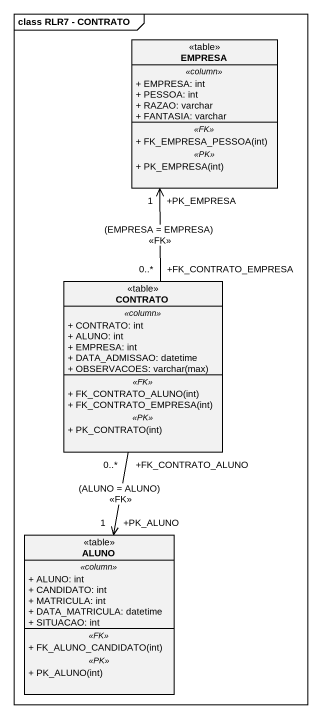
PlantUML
@startuml
mainframe class RLR7 - CONTRATO
hide circle
hide empty members
skinparam classAttributeIconSize 0
class EMPRESA <<table>> {
  .. <<column>> ..
  + EMPRESA: int
  + PESSOA: int
  + RAZAO: varchar
  + FANTASIA: varchar
  .. <<FK>> ..
  + FK_EMPRESA_PESSOA(int)
  .. <<PK>> ..
  + PK_EMPRESA(int)
}
class CONTRATO <<table>> {
  .. <<column>> ..
  + CONTRATO: int
  + ALUNO: int
  + EMPRESA: int
  + DATA_ADMISSAO: datetime
  {field} + OBSERVACOES: varchar(max)
  .. <<FK>> ..
  + FK_CONTRATO_ALUNO(int)
  + FK_CONTRATO_EMPRESA(int)
  .. <<PK>> ..
  + PK_CONTRATO(int)
}
class ALUNO <<table>> {
  .. <<column>> ..
  + ALUNO: int
  + CANDIDATO: int
  + MATRICULA: int
  + DATA_MATRICULA: datetime
  + SITUACAO: int
  .. <<FK>> ..
  + FK_ALUNO_CANDIDATO(int)
  .. <<PK>> ..
  + PK_ALUNO(int)
}
CONTRATO "+FK_CONTRATO_EMPRESA\n0..*" -up-> "+PK_EMPRESA\n1" EMPRESA : (EMPRESA = EMPRESA)\n<<FK>>
CONTRATO "+FK_CONTRATO_ALUNO\n0..*" --> "+PK_ALUNO\n1" ALUNO : (ALUNO = ALUNO)\n<<FK>>
@enduml
